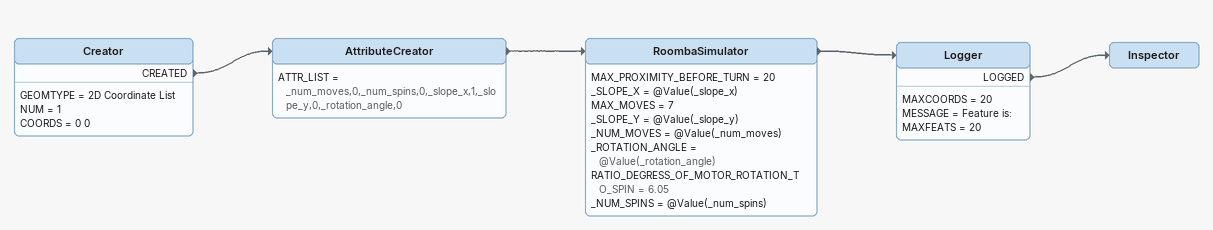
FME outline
Creator
    GEOMTYPE = 2D Coordinate List
    NUM = 1
    COORDS = 0 0
    CREATED -> AttributeCreator
AttributeCreator
    ATTR_LIST = _num_moves,0,_num_spins,0,_slope_x,1,_slope_y,0,_rotation_angle,0
    -> RoombaSimulator
RoombaSimulator
    MAX_PROXIMITY_BEFORE_TURN = 20
    _SLOPE_X = @Value(_slope_x)
    MAX_MOVES = 7
    _SLOPE_Y = @Value(_slope_y)
    _NUM_MOVES = @Value(_num_moves)
    _ROTATION_ANGLE = @Value(_rotation_angle)
    RATIO_DEGRESS_OF_MOTOR_ROTATION_TO_SPIN = 6.05
    _NUM_SPINS = @Value(_num_spins)
    -> Logger
Logger
    MAXCOORDS = 20
    MESSAGE = Feature is:
    MAXFEATS = 20
    LOGGED -> Inspector
Inspector
